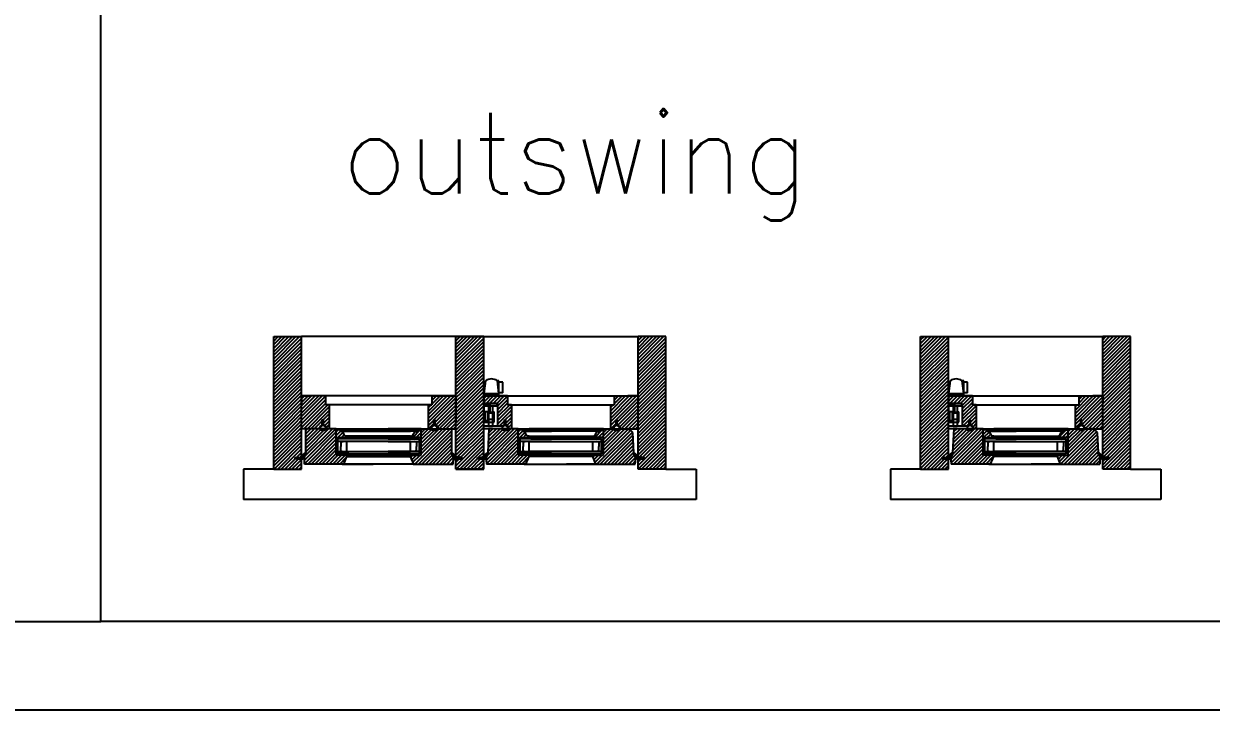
# Model space of a CAD drawing. Header units: inches. Extents: x 1985 to 11287, y 379 to 3234.
# Drawn here: x 8912.5 to 8971.3, y 1682.5 to 1716.5 of the extents above; entities that cross this region are included whole.
import ezdxf

# ---------------------------------------------------------------- set-up
doc = ezdxf.new("R2010")
doc.units = ezdxf.units.IN
doc.header["$MEASUREMENT"] = 0
for name, color, linetype in [('detail 99', 30, 'CONTINUOUS'), ('glass 99', 6, 'CONTINUOUS'), ('glazing tape 99', 7, 'CONTINUOUS'), ('hardware 99', 94, 'CONTINUOUS'), ('hatch 99', 1, 'CONTINUOUS'), ('separation 99', 3, 'CONTINUOUS'), ('weatherstripping 99', 5, 'CONTINUOUS'), ('wood detail 99', 7, 'CONTINUOUS')]:
    doc.layers.add(name, color=color, linetype=linetype)
doc.styles.get("Standard").update_dxf_attribs({"font": 'txt.shx', "width": 0.8})
pattern_1 = [(45, (8567.92054, 1741.58993), (-0.088388348, 0.088388348), [])]

msp = doc.modelspace()

# ---------------------------------------------------------------- hatches: boundary and pattern name
at = {"layer": 'glazing tape 99'}
h = msp.add_hatch(color=256, dxfattribs=at)
h.paths.add_polyline_path([(8928.460059, 1695.161704), (8928.460059, 1695.099204), (8927.924345, 1695.099204), (8927.924345, 1695.161704)])
h.paths.add_polyline_path([(8928.460059, 1695.974204), (8928.460059, 1695.911704), (8927.924345, 1695.911704), (8927.924345, 1695.974204)])
h = msp.add_hatch(color=256, dxfattribs=at)
h.paths.add_polyline_path([(8931.609941, 1695.161704), (8931.609941, 1695.099204), (8932.145655, 1695.099204), (8932.145655, 1695.161704)])
h.paths.add_polyline_path([(8931.609941, 1695.974204), (8931.609941, 1695.911704), (8932.145655, 1695.911704), (8932.145655, 1695.974204)])
h = msp.add_hatch(color=256, dxfattribs=at)
h.paths.add_polyline_path([(8937.484941, 1695.161704), (8937.484941, 1695.099204), (8936.949226, 1695.099204), (8936.949226, 1695.161704)])
h.paths.add_polyline_path([(8937.484941, 1695.974204), (8937.484941, 1695.911704), (8936.949226, 1695.911704), (8936.949226, 1695.974204)])
h = msp.add_hatch(color=256, dxfattribs=at)
h.paths.add_polyline_path([(8940.634823, 1695.161704), (8940.634823, 1695.099204), (8941.170537, 1695.099204), (8941.170537, 1695.161704)])
h.paths.add_polyline_path([(8940.634823, 1695.974204), (8940.634823, 1695.911704), (8941.170537, 1695.911704), (8941.170537, 1695.974204)])
h = msp.add_hatch(color=256, dxfattribs=at)
h.paths.add_polyline_path([(8960.507746, 1695.161704), (8960.507746, 1695.099204), (8959.972031, 1695.099204), (8959.972031, 1695.161704)])
h.paths.add_polyline_path([(8960.507746, 1695.974204), (8960.507746, 1695.911704), (8959.972031, 1695.911704), (8959.972031, 1695.974204)])
h = msp.add_hatch(color=256, dxfattribs=at)
h.paths.add_polyline_path([(8963.657627, 1695.161704), (8963.657627, 1695.099204), (8964.193342, 1695.099204), (8964.193342, 1695.161704)])
h.paths.add_polyline_path([(8963.657627, 1695.974204), (8963.657627, 1695.911704), (8964.193342, 1695.911704), (8964.193342, 1695.974204)])
at = {"layer": 'hatch 99'}
h = msp.add_hatch(dxfattribs=at)
h.set_pattern_fill('ANSI31', color=256, style=0)
h.set_pattern_definition(pattern_1)
h.paths.add_polyline_path([(8926.210059, 1700.974204), (8924.835059, 1700.974204), (8924.835059, 1694.411704), (8926.210059, 1694.411704), (8926.210059, 1694.911753), (8925.897559, 1694.911753), (8925.897559, 1694.981753), (8926.210059, 1694.981753)])
h.paths.add_polyline_path([(8926.210059, 1696.411704), (8926.897559, 1696.411704), (8927.085509, 1696.411704, -0.365977382), (8927.241759, 1696.596582), (8927.241759, 1696.849204), (8927.304259, 1696.849204), (8927.304259, 1696.596582, -0.365977382), (8927.460509, 1696.411704), (8927.585059, 1696.411704), (8927.585059, 1697.599204), (8927.397559, 1697.599204), (8927.397559, 1698.036704), (8926.210059, 1698.036704)])
h.paths.add_polyline_path([(8927.924345, 1696.411704), (8926.710059, 1696.411704), (8926.41875, 1696.411704), (8926.41875, 1695.223851, 0.141972216), (8926.336678, 1694.841508, 0.035496617), (8926.353745, 1694.661704), (8928.299345, 1694.661704), (8928.460059, 1695.036704), (8928.460059, 1695.099204), (8927.924345, 1695.099204)])
h.paths.add_polyline_path([(8927.924345, 1695.974204), (8928.460059, 1695.974204), (8928.460059, 1696.036704, -0.375199902), (8928.303809, 1696.161704, 0.375199902), (8928.147559, 1696.286704), (8928.147559, 1696.349204), (8927.924345, 1696.349204)])
h = msp.add_hatch(dxfattribs=at)
h.set_pattern_fill('ANSI31', color=256, style=0)
h.set_pattern_definition(pattern_1)
h.paths.add_polyline_path([(8932.145655, 1696.349204), (8931.922441, 1696.349204), (8931.922441, 1696.286704), (8931.909319, 1696.286704, 0.350781059), (8931.766191, 1696.161704, -0.375199902), (8931.609941, 1696.036704), (8931.609941, 1695.974204), (8932.145655, 1695.974204)])
h.paths.add_polyline_path([(8933.65125, 1696.411704), (8933.172441, 1696.411704), (8932.145655, 1696.411704), (8932.145655, 1695.099204), (8931.609941, 1695.099204), (8931.609941, 1695.036704), (8931.770655, 1694.661704), (8933.716255, 1694.661704, 0.035496622), (8933.733321, 1694.841508, 0.141972206), (8933.65125, 1695.223851)])
h.paths.add_polyline_path([(8933.859941, 1698.036704), (8932.672441, 1698.036704), (8932.672441, 1697.599204), (8932.484941, 1697.599204), (8932.484941, 1696.411704), (8932.609491, 1696.411704, -0.365977382), (8932.765741, 1696.596582), (8932.765741, 1696.849204), (8932.828241, 1696.849204), (8932.828241, 1696.596582, -0.365977382), (8932.984491, 1696.411704), (8933.359941, 1696.411704), (8933.859941, 1696.411704)])
h.paths.add_polyline_path([(8935.234941, 1700.974204), (8933.859941, 1700.974204), (8933.859941, 1694.981753), (8934.172441, 1694.981753), (8934.172441, 1694.911753), (8933.859941, 1694.911753), (8933.859941, 1694.411704), (8935.234941, 1694.411704), (8935.234941, 1694.911753), (8934.922441, 1694.911753), (8934.922441, 1694.981753), (8935.234941, 1694.981753)])
h.paths.add_polyline_path([(8936.422441, 1698.036704), (8935.234941, 1698.036704), (8935.234941, 1697.661704), (8935.922441, 1697.661704), (8935.922441, 1696.536704), (8936.158137, 1696.536704, -0.170015424), (8936.266641, 1696.596582), (8936.266641, 1696.849204), (8936.329141, 1696.849204), (8936.329141, 1696.596582, -0.365977382), (8936.485391, 1696.411704), (8936.609941, 1696.411704), (8936.609941, 1697.599204), (8936.422441, 1697.599204)])
h.paths.add_polyline_path([(8936.949226, 1696.411704), (8935.734941, 1696.411704), (8935.512435, 1696.411704), (8935.45087, 1695.23697, 0.147416518), (8935.36156, 1694.841508, 0.035496614), (8935.378627, 1694.661704), (8937.324226, 1694.661704), (8937.484941, 1695.036704), (8937.484941, 1695.099204), (8936.949226, 1695.099204)])
h.paths.add_polyline_path([(8937.328691, 1696.161704, 0.350781059), (8937.185563, 1696.286704), (8937.172441, 1696.286704), (8937.172441, 1696.349204), (8936.949226, 1696.349204), (8936.949226, 1695.974204), (8937.484941, 1695.974204), (8937.484941, 1696.036704, -0.375199902)])
h = msp.add_hatch(dxfattribs=at)
h.set_pattern_fill('ANSI31', color=256, style=0)
h.set_pattern_definition(pattern_1)
h.paths.add_polyline_path([(8941.170537, 1695.974204), (8941.170537, 1696.349204), (8940.947323, 1696.349204), (8940.947323, 1696.286704), (8940.9342, 1696.286704, 0.350781056), (8940.791073, 1696.161704, -0.375199902), (8940.634823, 1696.036704), (8940.634823, 1695.974204)])
h.paths.add_polyline_path([(8941.170537, 1696.411704), (8941.170537, 1695.099204), (8940.634823, 1695.099204), (8940.634823, 1695.036704), (8940.795537, 1694.661704), (8942.741137, 1694.661704, 0.035496617), (8942.758203, 1694.841508, 0.147416514), (8942.668893, 1695.23697), (8942.616813, 1696.230727, 0.223314616), (8942.231813, 1696.411704)])
h.paths.add_polyline_path([(8941.853123, 1696.849204), (8941.853123, 1696.596582, -0.365977382), (8942.009373, 1696.411704), (8942.384823, 1696.411704), (8942.884823, 1696.411704), (8942.884823, 1698.036704), (8941.697323, 1698.036704), (8941.697323, 1697.599204), (8941.509823, 1697.599204), (8941.509823, 1696.411704), (8941.634373, 1696.411704, -0.365977382), (8941.790623, 1696.596582), (8941.790623, 1696.849204)])
h.paths.add_polyline_path([(8942.884823, 1694.981753), (8943.197323, 1694.981753), (8943.197323, 1694.911753), (8942.884823, 1694.911753), (8942.884823, 1694.411704), (8944.259823, 1694.411704), (8944.259823, 1700.974204), (8942.884823, 1700.974204)])
h = msp.add_hatch(dxfattribs=at)
h.set_pattern_fill('ANSI31', color=256, style=0)
h.set_pattern_definition(pattern_1)
h.paths.add_polyline_path([(8958.257746, 1700.974204), (8956.882746, 1700.974204), (8956.882746, 1694.411704), (8958.257746, 1694.411704), (8958.257746, 1694.911753), (8957.945246, 1694.911753), (8957.945246, 1694.981753), (8958.257746, 1694.981753)])
h.paths.add_polyline_path([(8959.632746, 1697.599204), (8959.445246, 1697.599204), (8959.445246, 1698.036704), (8958.257746, 1698.036704), (8958.257746, 1697.661704), (8958.945246, 1697.661704), (8958.945246, 1696.536704), (8959.180941, 1696.536704, -0.170015424), (8959.289446, 1696.596582), (8959.289446, 1696.849204), (8959.351946, 1696.849204), (8959.351946, 1696.596582, -0.365977382), (8959.508196, 1696.411704), (8959.632746, 1696.411704)])
h.paths.add_polyline_path([(8959.972031, 1696.411704), (8958.757746, 1696.411704), (8958.53524, 1696.411704), (8958.473675, 1695.23697, 0.147416518), (8958.384365, 1694.841508, 0.035496614), (8958.401431, 1694.661704), (8960.347031, 1694.661704), (8960.507746, 1695.036704), (8960.507746, 1695.099204), (8959.972031, 1695.099204)])
h.paths.add_polyline_path([(8960.208368, 1696.286704), (8960.195246, 1696.286704), (8960.195246, 1696.349204), (8959.972031, 1696.349204), (8959.972031, 1695.974204), (8960.507746, 1695.974204), (8960.507746, 1696.036704, -0.375199902), (8960.351496, 1696.161704, 0.350781059)])
h = msp.add_hatch(dxfattribs=at)
h.set_pattern_fill('ANSI31', color=256, style=0)
h.set_pattern_definition(pattern_1)
h.paths.add_polyline_path([(8964.193342, 1695.974204), (8964.193342, 1696.349204), (8963.970127, 1696.349204), (8963.970127, 1696.286704), (8963.957005, 1696.286704, 0.350781056), (8963.813877, 1696.161704, -0.375199902), (8963.657627, 1696.036704), (8963.657627, 1695.974204)])
h.paths.add_polyline_path([(8964.193342, 1696.411704), (8964.193342, 1695.099204), (8963.657627, 1695.099204), (8963.657627, 1695.036704), (8963.818342, 1694.661704), (8965.763942, 1694.661704, 0.035496615), (8965.781008, 1694.841508, 0.147416518), (8965.691698, 1695.23697), (8965.639617, 1696.230727, 0.223314616), (8965.254618, 1696.411704)])
h.paths.add_polyline_path([(8965.907627, 1698.036704), (8964.720127, 1698.036704), (8964.720127, 1697.599204), (8964.532627, 1697.599204), (8964.532627, 1696.411704), (8964.657177, 1696.411704, -0.365977382), (8964.813427, 1696.596582), (8964.813427, 1696.849204), (8964.875927, 1696.849204), (8964.875927, 1696.596582, -0.365977382), (8965.032177, 1696.411704), (8965.407627, 1696.411704), (8965.907627, 1696.411704)])
h.paths.add_polyline_path([(8965.907627, 1694.981753), (8966.220127, 1694.981753), (8966.220127, 1694.911753), (8965.907627, 1694.911753), (8965.907627, 1694.411704), (8967.282627, 1694.411704), (8967.282627, 1700.974204), (8965.907627, 1700.974204)])
at = {"layer": 'weatherstripping 99'}
h = msp.add_hatch(dxfattribs=at)
h.set_pattern_fill('HONEY', color=256, scale=0.25, style=0)
h.set_pattern_definition([(180, (9346.98701, 1435.43041), (-0.046875, 0.0270632938), [0.03125, -0.0625]), (60, (9346.98701, 1435.43041), (0.0468749999, 0.027063294), [0.03125, -0.0625]), (120, (9346.98701, 1435.43041), (-1e-10, 0.0541265877), [-0.0625, 0.03125])])
h.paths.add_polyline_path([(8926.216284, 1695.072557, 0.232445164), (8926.210059, 1695.05989), (8926.210059, 1694.990253, -0.414213562), (8926.194059, 1694.974253), (8926.077059, 1694.974253), (8926.004016, 1695.005753), (8925.962937, 1694.946879, 0.153488459), (8925.960059, 1694.937723), (8925.960059, 1694.927753, 0.414213562), (8925.976059, 1694.911753), (8926.263786, 1694.911753, 0.256161577), (8926.277276, 1694.91915), (8926.453151, 1695.194921, 0.35180203), (8926.450974, 1695.214838), (8926.439008, 1695.226804, 0.377155593), (8926.41792, 1695.228157)])
h = msp.add_hatch(dxfattribs=at)
h.set_pattern_fill('HONEY', color=256, scale=0.25, style=0)
h.set_pattern_definition([(7e-15, (8513.08299, 1435.43041), (0.046875, 0.0270632938), [0.03125, -0.0625]), (120, (8513.08299, 1435.43041), (-0.0468749999, 0.027063294), [0.03125, -0.0625]), (60, (8513.08299, 1435.43041), (1e-10, 0.0541265877), [-0.0625, 0.03125])])
h.paths.add_polyline_path([(8933.853716, 1695.072557, -0.232445164), (8933.859941, 1695.05989), (8933.859941, 1694.990253, 0.414213562), (8933.875941, 1694.974253), (8933.992941, 1694.974253), (8934.065984, 1695.005753), (8934.107062, 1694.946879, -0.153488459), (8934.109941, 1694.937723), (8934.109941, 1694.927753, -0.414213562), (8934.093941, 1694.911753), (8933.806214, 1694.911753, -0.256161577), (8933.792724, 1694.91915), (8933.616849, 1695.194921, -0.35180203), (8933.619026, 1695.214838), (8933.630991, 1695.226804, -0.377155593), (8933.65208, 1695.228157)])
h = msp.add_hatch(dxfattribs=at)
h.set_pattern_fill('HONEY', color=256, scale=0.25, style=0)
h.set_pattern_definition([(180, (9356.01189, 1435.43041), (-0.046875, 0.0270632938), [0.03125, -0.0625]), (60, (9356.01189, 1435.43041), (0.0468749999, 0.027063294), [0.03125, -0.0625]), (120, (9356.01189, 1435.43041), (-1e-10, 0.0541265877), [-0.0625, 0.03125])])
h.paths.add_polyline_path([(8935.241166, 1695.072557, 0.232445164), (8935.234941, 1695.05989), (8935.234941, 1694.990253, -0.414213562), (8935.218941, 1694.974253), (8935.101941, 1694.974253), (8935.028898, 1695.005753), (8934.987819, 1694.946879, 0.153488459), (8934.984941, 1694.937723), (8934.984941, 1694.927753, 0.414213562), (8935.000941, 1694.911753), (8935.288668, 1694.911753, 0.256161577), (8935.302158, 1694.91915), (8935.478032, 1695.194921, 0.35180203), (8935.475856, 1695.214838), (8935.46389, 1695.226804, 0.377155593), (8935.442801, 1695.228157)])
h = msp.add_hatch(dxfattribs=at)
h.set_pattern_fill('HONEY', color=256, scale=0.25, style=0)
h.set_pattern_definition([(7e-15, (8522.107873, 1435.43041), (0.046875, 0.0270632938), [0.03125, -0.0625]), (120, (8522.107873, 1435.43041), (-0.0468749999, 0.027063294), [0.03125, -0.0625]), (60, (8522.107873, 1435.43041), (1e-10, 0.0541265877), [-0.0625, 0.03125])])
h.paths.add_polyline_path([(8942.878597, 1695.072557, -0.232445164), (8942.884823, 1695.05989), (8942.884823, 1694.990253, 0.414213562), (8942.900823, 1694.974253), (8943.017823, 1694.974253), (8943.090866, 1695.005753), (8943.131944, 1694.946879, -0.153488459), (8943.134823, 1694.937723), (8943.134823, 1694.927753, -0.414213562), (8943.118823, 1694.911753), (8942.831095, 1694.911753, -0.256161577), (8942.817605, 1694.91915), (8942.641731, 1695.194921, -0.35180203), (8942.643907, 1695.214838), (8942.655873, 1695.226804, -0.377155593), (8942.676962, 1695.228157)])
h = msp.add_hatch(dxfattribs=at)
h.set_pattern_fill('HONEY', color=256, scale=0.25, style=0)
h.set_pattern_definition([(180, (9379.034695, 1435.43041), (-0.046875, 0.0270632938), [0.03125, -0.0625]), (60, (9379.034695, 1435.43041), (0.0468749999, 0.027063294), [0.03125, -0.0625]), (120, (9379.034695, 1435.43041), (-1e-10, 0.0541265877), [-0.0625, 0.03125])])
h.paths.add_polyline_path([(8958.263971, 1695.072557, 0.232445164), (8958.257746, 1695.05989), (8958.257746, 1694.990253, -0.414213562), (8958.241746, 1694.974253), (8958.124746, 1694.974253), (8958.051703, 1695.005753), (8958.010624, 1694.946879, 0.153488459), (8958.007746, 1694.937723), (8958.007746, 1694.927753, 0.414213562), (8958.023746, 1694.911753), (8958.311473, 1694.911753, 0.256161577), (8958.324963, 1694.91915), (8958.500837, 1695.194921, 0.35180203), (8958.498661, 1695.214838), (8958.486695, 1695.226804, 0.377155593), (8958.465606, 1695.228157)])
h = msp.add_hatch(dxfattribs=at)
h.set_pattern_fill('HONEY', color=256, scale=0.25, style=0)
h.set_pattern_definition([(7e-15, (8545.130678, 1435.43041), (0.046875, 0.0270632938), [0.03125, -0.0625]), (120, (8545.130678, 1435.43041), (-0.0468749999, 0.027063294), [0.03125, -0.0625]), (60, (8545.130678, 1435.43041), (1e-10, 0.0541265877), [-0.0625, 0.03125])])
h.paths.add_polyline_path([(8965.901402, 1695.072557, -0.232445164), (8965.907627, 1695.05989), (8965.907627, 1694.990253, 0.414213562), (8965.923627, 1694.974253), (8966.040627, 1694.974253), (8966.113671, 1695.005753), (8966.154749, 1694.946879, -0.153488459), (8966.157627, 1694.937723), (8966.157627, 1694.927753, -0.414213562), (8966.141627, 1694.911753), (8965.8539, 1694.911753, -0.256161577), (8965.84041, 1694.91915), (8965.664536, 1695.194921, -0.35180203), (8965.666712, 1695.214838), (8965.678678, 1695.226804, -0.377155593), (8965.699767, 1695.228157)])

# ---------------------------------------------------------------- linework, layer by layer
at = {"layer": 'glass 99'}
for p, q in [((8931.516191, 1695.911704), (8928.018095, 1695.911704)), ((8928.018095, 1695.161704), (8928.018095, 1695.911704)), ((8931.609941, 1695.786704), (8928.018095, 1695.786704)), ((8928.159964, 1695.756713), (8928.267747, 1695.786704)), ((8928.159964, 1695.756713), (8928.159964, 1695.536704)), ((8928.159964, 1695.316696), (8928.159964, 1695.536704)), ((8928.460059, 1695.286704), (8928.460059, 1695.786704)), ((8930.502823, 1695.911704), (8932.051905, 1695.911704)), ((8930.502823, 1695.786704), (8932.051905, 1695.786704)), ((8931.609941, 1695.286704), (8931.609941, 1695.786704)), ((8931.910035, 1695.756713), (8931.802253, 1695.786704)), ((8931.910035, 1695.756713), (8931.910035, 1695.536704)), ((8931.910035, 1695.316696), (8931.910035, 1695.536704)), ((8932.051905, 1695.161704), (8932.051905, 1695.911704)), ((8938.592059, 1695.911704), (8937.042976, 1695.911704)), ((8937.042976, 1695.161704), (8937.042976, 1695.911704)), ((8938.592059, 1695.786704), (8937.042976, 1695.786704)), ((8937.184846, 1695.756713), (8937.292629, 1695.786704)), ((8937.184846, 1695.756713), (8937.184846, 1695.536704)), ((8937.184846, 1695.316696), (8937.184846, 1695.536704)), ((8937.484941, 1695.786704), (8941.076787, 1695.786704)), ((8937.484941, 1695.286704), (8937.484941, 1695.786704)), ((8937.578691, 1695.911704), (8941.076787, 1695.911704)), ((8940.634823, 1695.286704), (8940.634823, 1695.786704)), ((8940.934917, 1695.756713), (8940.827134, 1695.786704)), ((8940.934917, 1695.756713), (8940.934917, 1695.536704)), ((8940.934917, 1695.316696), (8940.934917, 1695.536704)), ((8941.076787, 1695.161704), (8941.076787, 1695.911704)), ((8961.614864, 1695.911704), (8960.065781, 1695.911704)), ((8960.065781, 1695.161704), (8960.065781, 1695.911704)), ((8961.614864, 1695.786704), (8960.065781, 1695.786704)), ((8960.207651, 1695.756713), (8960.315434, 1695.786704)), ((8960.207651, 1695.756713), (8960.207651, 1695.536704)), ((8960.207651, 1695.316696), (8960.207651, 1695.536704)), ((8960.507746, 1695.786704), (8964.099592, 1695.786704)), ((8960.507746, 1695.286704), (8960.507746, 1695.786704)), ((8960.601496, 1695.911704), (8964.099592, 1695.911704)), ((8963.657627, 1695.286704), (8963.657627, 1695.786704)), ((8963.957722, 1695.756713), (8963.849939, 1695.786704)), ((8963.957722, 1695.756713), (8963.957722, 1695.536704)), ((8963.957722, 1695.316696), (8963.957722, 1695.536704)), ((8964.099592, 1695.161704), (8964.099592, 1695.911704)), ((8928.018095, 1695.286704), (8931.609941, 1695.286704)), ((8928.018095, 1695.161704), (8931.516191, 1695.161704)), ((8928.553809, 1695.161704), (8928.018095, 1695.161704)), ((8928.159964, 1695.316696), (8928.267747, 1695.286704)), ((8932.051905, 1695.286704), (8930.502823, 1695.286704)), ((8932.051905, 1695.161704), (8930.502823, 1695.161704)), ((8931.516191, 1695.161704), (8932.051905, 1695.161704)), ((8931.910035, 1695.316696), (8931.802253, 1695.286704)), ((8937.042976, 1695.286704), (8938.592059, 1695.286704)), ((8937.042976, 1695.161704), (8938.592059, 1695.161704)), ((8937.578691, 1695.161704), (8937.042976, 1695.161704)), ((8937.184846, 1695.316696), (8937.292629, 1695.286704)), ((8941.076787, 1695.286704), (8937.484941, 1695.286704)), ((8941.076787, 1695.161704), (8937.578691, 1695.161704)), ((8940.541073, 1695.161704), (8941.076787, 1695.161704)), ((8940.934917, 1695.316696), (8940.827134, 1695.286704)), ((8960.065781, 1695.286704), (8961.614864, 1695.286704)), ((8960.065781, 1695.161704), (8961.614864, 1695.161704)), ((8960.601496, 1695.161704), (8960.065781, 1695.161704)), ((8960.207651, 1695.316696), (8960.315434, 1695.286704)), ((8964.099592, 1695.286704), (8960.507746, 1695.286704)), ((8964.099592, 1695.161704), (8960.601496, 1695.161704)), ((8963.563877, 1695.161704), (8964.099592, 1695.161704)), ((8963.957722, 1695.316696), (8963.849939, 1695.286704))]:
    msp.add_line(p, q, dxfattribs=at)
at = {"layer": 'hardware 99'}
for p, q in [((8935.317441, 1698.786704), (8935.242441, 1698.161704)), ((8935.992441, 1698.161704), (8935.917441, 1698.786704)), ((8935.992441, 1698.786704), (8935.917441, 1698.786704)), ((8935.992441, 1698.036704), (8935.992441, 1698.786704)), ((8936.179441, 1698.722704), (8935.992441, 1698.722704)), ((8936.179441, 1698.190704), (8936.179441, 1698.722704)), ((8958.340246, 1698.786704), (8958.265246, 1698.161704)), ((8959.015246, 1698.161704), (8958.940246, 1698.786704)), ((8959.015246, 1698.786704), (8958.940246, 1698.786704)), ((8959.015246, 1698.036704), (8959.015246, 1698.786704)), ((8959.202246, 1698.722704), (8959.015246, 1698.722704)), ((8959.202246, 1698.190704), (8959.202246, 1698.722704)), ((8935.242441, 1698.036704), (8935.242441, 1698.161704)), ((8935.242441, 1698.161704), (8935.992441, 1698.161704)), ((8935.242441, 1698.036704), (8935.992441, 1698.036704)), ((8936.179441, 1698.190704), (8935.992441, 1698.190704)), ((8958.265246, 1698.036704), (8958.265246, 1698.161704)), ((8958.265246, 1698.161704), (8959.015246, 1698.161704)), ((8958.265246, 1698.036704), (8959.015246, 1698.036704)), ((8959.202246, 1698.190704), (8959.015246, 1698.190704)), ((8933.859941, 1697.586704), (8933.859941, 1696.731704)), ((8935.234941, 1697.586704), (8935.560941, 1697.586704)), ((8935.234941, 1697.586704), (8935.234941, 1696.731704)), ((8935.278187, 1697.536704), (8935.278187, 1697.661704)), ((8935.278187, 1697.661704), (8935.888187, 1697.661704)), ((8935.888187, 1697.536704), (8935.278187, 1697.536704)), ((8935.310941, 1696.816704), (8935.310941, 1697.256704)), ((8935.310941, 1697.256704), (8935.440941, 1697.256704)), ((8935.440941, 1696.816704), (8935.440941, 1697.256704)), ((8935.469187, 1697.536704), (8935.469187, 1696.536704)), ((8935.560941, 1697.226704), (8935.560941, 1697.586704)), ((8935.560941, 1697.226704), (8935.757941, 1697.226704)), ((8935.669187, 1697.536704), (8935.669187, 1696.536704)), ((8935.698941, 1696.817954), (8935.698941, 1697.255454)), ((8935.698941, 1697.255454), (8935.753941, 1697.255454)), ((8935.753941, 1696.817954), (8935.753941, 1697.255454)), ((8935.757941, 1696.731704), (8935.757941, 1697.226704)), ((8935.888187, 1697.661704), (8935.888187, 1697.536704)), ((8958.257746, 1697.586704), (8958.583746, 1697.586704)), ((8958.257746, 1697.586704), (8958.257746, 1696.731704)), ((8958.300992, 1697.536704), (8958.300992, 1697.661704)), ((8958.300992, 1697.661704), (8958.910992, 1697.661704)), ((8958.910992, 1697.536704), (8958.300992, 1697.536704)), ((8958.333746, 1696.816704), (8958.333746, 1697.256704)), ((8958.333746, 1697.256704), (8958.463746, 1697.256704)), ((8958.463746, 1696.816704), (8958.463746, 1697.256704)), ((8958.491992, 1697.536704), (8958.491992, 1696.536704)), ((8958.583746, 1697.226704), (8958.583746, 1697.586704)), ((8958.583746, 1697.226704), (8958.780746, 1697.226704)), ((8958.691992, 1697.536704), (8958.691992, 1696.536704)), ((8958.721746, 1696.817954), (8958.721746, 1697.255454)), ((8958.721746, 1697.255454), (8958.776746, 1697.255454)), ((8958.776746, 1696.817954), (8958.776746, 1697.255454)), ((8958.780746, 1696.731704), (8958.780746, 1697.226704)), ((8958.910992, 1697.661704), (8958.910992, 1697.536704)), ((8935.234941, 1696.731704), (8935.757941, 1696.731704)), ((8935.310941, 1696.816704), (8935.440941, 1696.816704)), ((8935.440941, 1697.190704), (8935.698941, 1697.190704)), ((8935.440941, 1696.882704), (8935.698941, 1696.882704)), ((8935.698941, 1696.817954), (8935.753941, 1696.817954)), ((8958.257746, 1696.731704), (8958.780746, 1696.731704)), ((8958.333746, 1696.816704), (8958.463746, 1696.816704)), ((8958.463746, 1697.190704), (8958.721746, 1697.190704)), ((8958.463746, 1696.882704), (8958.721746, 1696.882704)), ((8958.721746, 1696.817954), (8958.776746, 1696.817954)), ((8935.469187, 1696.536704), (8935.669187, 1696.536704)), ((8958.491992, 1696.536704), (8958.691992, 1696.536704))]:
    msp.add_line(p, q, dxfattribs=at)
for centre in [(8935.617441, 1698.331704), (8958.640246, 1698.331704)]:
    msp.add_arc(centre, 0.545, 56.60151153, 123.39848847, dxfattribs=at)
at = {"layer": 'separation 99'}
for points in [[(9051.893514, 1682.465666), (8864.807389, 1682.465666), (8864.807389, 1896.283822), (9051.893514, 1896.283822)], [(8916.275899, 1819.09945), (8869.264842, 1819.09945), (8869.264842, 1686.862257), (8916.275899, 1686.862257)], [(8916.275899, 1819.09945), (9047.87246, 1819.09945), (9047.87246, 1686.862257), (8916.275899, 1686.862257)]]:
    msp.add_lwpolyline(points, close=True, dxfattribs=at)
at = {"layer": 'weatherstripping 99'}
for p, q in [((8927.273009, 1696.849204), (8927.273009, 1696.567954)), ((8932.796991, 1696.849204), (8932.796991, 1696.567954)), ((8936.297891, 1696.849204), (8936.297891, 1696.567954)), ((8941.821873, 1696.849204), (8941.821873, 1696.567954)), ((8959.320696, 1696.849204), (8959.320696, 1696.567954)), ((8964.844677, 1696.849204), (8964.844677, 1696.567954)), ((8925.960059, 1694.927753), (8925.960059, 1694.937723)), ((8925.962937, 1694.946879), (8926.004016, 1695.005753)), ((8925.976059, 1694.911753), (8926.263786, 1694.911753)), ((8926.004016, 1695.005753), (8926.077059, 1694.974253)), ((8926.077059, 1694.974253), (8926.194059, 1694.974253)), ((8926.210059, 1695.05989), (8926.210059, 1694.990253)), ((8926.216284, 1695.072557), (8926.41792, 1695.228157)), ((8926.453151, 1695.194921), (8926.277276, 1694.91915)), ((8926.450974, 1695.214838), (8926.439008, 1695.226804)), ((8933.616849, 1695.194921), (8933.792724, 1694.91915)), ((8933.619026, 1695.214838), (8933.630991, 1695.226804)), ((8933.853716, 1695.072557), (8933.65208, 1695.228157)), ((8934.093941, 1694.911753), (8933.806214, 1694.911753)), ((8933.859941, 1695.05989), (8933.859941, 1694.990253)), ((8933.992941, 1694.974253), (8933.875941, 1694.974253)), ((8934.065984, 1695.005753), (8933.992941, 1694.974253)), ((8934.107062, 1694.946879), (8934.065984, 1695.005753)), ((8934.109941, 1694.927753), (8934.109941, 1694.937723)), ((8934.984941, 1694.927753), (8934.984941, 1694.937723)), ((8934.987819, 1694.946879), (8935.028898, 1695.005753)), ((8935.000941, 1694.911753), (8935.288668, 1694.911753)), ((8935.028898, 1695.005753), (8935.101941, 1694.974253)), ((8935.101941, 1694.974253), (8935.218941, 1694.974253)), ((8935.234941, 1695.05989), (8935.234941, 1694.990253)), ((8935.241166, 1695.072557), (8935.442801, 1695.228157)), ((8935.478032, 1695.194921), (8935.302158, 1694.91915)), ((8935.475856, 1695.214838), (8935.46389, 1695.226804)), ((8942.641731, 1695.194921), (8942.817605, 1694.91915)), ((8942.643907, 1695.214838), (8942.655873, 1695.226804)), ((8942.878597, 1695.072557), (8942.676962, 1695.228157)), ((8943.118823, 1694.911753), (8942.831095, 1694.911753)), ((8942.884823, 1695.05989), (8942.884823, 1694.990253)), ((8943.017823, 1694.974253), (8942.900823, 1694.974253)), ((8943.090866, 1695.005753), (8943.017823, 1694.974253)), ((8943.131944, 1694.946879), (8943.090866, 1695.005753)), ((8943.134823, 1694.927753), (8943.134823, 1694.937723)), ((8958.007746, 1694.927753), (8958.007746, 1694.937723)), ((8958.010624, 1694.946879), (8958.051703, 1695.005753)), ((8958.023746, 1694.911753), (8958.311473, 1694.911753)), ((8958.051703, 1695.005753), (8958.124746, 1694.974253)), ((8958.124746, 1694.974253), (8958.241746, 1694.974253)), ((8958.257746, 1695.05989), (8958.257746, 1694.990253)), ((8958.263971, 1695.072557), (8958.465606, 1695.228157)), ((8958.500837, 1695.194921), (8958.324963, 1694.91915)), ((8958.498661, 1695.214838), (8958.486695, 1695.226804)), ((8965.664536, 1695.194921), (8965.84041, 1694.91915)), ((8965.666712, 1695.214838), (8965.678678, 1695.226804)), ((8965.901402, 1695.072557), (8965.699767, 1695.228157)), ((8966.141627, 1694.911753), (8965.8539, 1694.911753)), ((8965.907627, 1695.05989), (8965.907627, 1694.990253)), ((8966.040627, 1694.974253), (8965.923627, 1694.974253)), ((8966.113671, 1695.005753), (8966.040627, 1694.974253)), ((8966.154749, 1694.946879), (8966.113671, 1695.005753)), ((8966.157627, 1694.927753), (8966.157627, 1694.937723))]:
    msp.add_line(p, q, dxfattribs=at)
for centre, radius, start, end in [((8927.179511, 1696.418567), 0.0625, 175.80195244, 240.08871422), ((8927.273009, 1696.411704), 0.15625, 4.19804756, 175.80195244), ((8927.273009, 1696.581092), 0.25, 240.08871422, 299.91128578), ((8927.366507, 1696.418567), 0.0625, 299.91128578, 4.19804756), ((8932.703492, 1696.418567), 0.0625, 175.80195244, 240.08871422), ((8932.796991, 1696.411704), 0.15625, 4.19804756, 175.80195244), ((8932.796991, 1696.581092), 0.25, 240.08871422, 299.91128578), ((8932.890489, 1696.418567), 0.0625, 299.91128578, 4.19804756), ((8936.204392, 1696.418567), 0.0625, 175.80195244, 240.08871422), ((8936.297891, 1696.411704), 0.15625, 4.19804756, 175.80195244), ((8936.297891, 1696.581092), 0.25, 240.08871422, 299.91128578), ((8936.391389, 1696.418567), 0.0625, 299.91128578, 4.19804756), ((8941.728374, 1696.418567), 0.0625, 175.80195244, 240.08871422), ((8941.821873, 1696.411704), 0.15625, 4.19804756, 175.80195244), ((8941.821873, 1696.581092), 0.25, 240.08871422, 299.91128578), ((8941.915371, 1696.418567), 0.0625, 299.91128578, 4.19804756), ((8959.227197, 1696.418567), 0.0625, 175.80195244, 240.08871422), ((8959.320696, 1696.411704), 0.15625, 4.19804756, 175.80195244), ((8959.320696, 1696.581092), 0.25, 240.08871422, 299.91128578), ((8959.414194, 1696.418567), 0.0625, 299.91128578, 4.19804756), ((8964.751179, 1696.418567), 0.0625, 175.80195244, 240.08871422), ((8964.844677, 1696.411704), 0.15625, 4.19804756, 175.80195244), ((8964.844677, 1696.581092), 0.25, 240.08871422, 299.91128578), ((8964.938176, 1696.418567), 0.0625, 299.91128578, 4.19804756), ((8925.976059, 1694.937723), 0.016, 145.09543751, 180), ((8925.976059, 1694.927753), 0.016, 180, 270), ((8926.194059, 1694.990253), 0.016, 270, 0), ((8926.226059, 1695.05989), 0.016, 127.65699188, 180), ((8926.263786, 1694.927753), 0.016, 270, 327.47209795), ((8926.427695, 1695.21549), 0.016, 45, 127.65699188), ((8926.439661, 1695.203524), 0.016, 327.47209795, 45), ((8933.630339, 1695.203524), 0.016, 135, 212.52790205), ((8933.642305, 1695.21549), 0.016, 52.34300812, 135), ((8933.806214, 1694.927753), 0.016, 212.52790205, 270), ((8933.843941, 1695.05989), 0.016, 0, 52.34300812), ((8933.875941, 1694.990253), 0.016, 180, 270), ((8934.093941, 1694.927753), 0.016, 270, 0), ((8934.093941, 1694.937723), 0.016, 0, 34.90456249), ((8935.000941, 1694.937723), 0.016, 145.09543751, 180), ((8935.000941, 1694.927753), 0.016, 180, 270), ((8935.218941, 1694.990253), 0.016, 270, 0), ((8935.250941, 1695.05989), 0.016, 127.65699188, 180), ((8935.288668, 1694.927753), 0.016, 270, 327.47209795), ((8935.452576, 1695.21549), 0.016, 45, 127.65699188), ((8935.464542, 1695.203524), 0.016, 327.47209795, 45), ((8942.655221, 1695.203524), 0.016, 135, 212.52790205), ((8942.667187, 1695.21549), 0.016, 52.34300812, 135), ((8942.831095, 1694.927753), 0.016, 212.52790205, 270), ((8942.868823, 1695.05989), 0.016, 0, 52.34300812), ((8942.900823, 1694.990253), 0.016, 180, 270), ((8943.118823, 1694.927753), 0.016, 270, 0), ((8943.118823, 1694.937723), 0.016, 0, 34.90456249), ((8958.023746, 1694.937723), 0.016, 145.09543751, 180), ((8958.023746, 1694.927753), 0.016, 180, 270), ((8958.241746, 1694.990253), 0.016, 270, 0), ((8958.273746, 1695.05989), 0.016, 127.65699188, 180), ((8958.311473, 1694.927753), 0.016, 270, 327.47209795), ((8958.475381, 1695.21549), 0.016, 45, 127.65699188), ((8958.487347, 1695.203524), 0.016, 327.47209795, 45), ((8965.678026, 1695.203524), 0.016, 135, 212.52790205), ((8965.689992, 1695.21549), 0.016, 52.34300812, 135), ((8965.8539, 1694.927753), 0.016, 212.52790205, 270), ((8965.891627, 1695.05989), 0.016, 0, 52.34300812), ((8965.923627, 1694.990253), 0.016, 180, 270), ((8966.141627, 1694.927753), 0.016, 270, 0), ((8966.141627, 1694.937723), 0.016, 0, 34.90456249)]:
    msp.add_arc(centre, radius, start, end, dxfattribs=at)
at = {"layer": 'wood detail 99'}
for p, q in [((8924.835059, 1700.974204), (8926.210059, 1700.974204)), ((8924.835059, 1694.411704), (8924.835059, 1700.974204)), ((8933.859941, 1700.974204), (8926.210059, 1700.974204)), ((8926.210059, 1694.981753), (8926.210059, 1700.974204)), ((8933.859941, 1700.974204), (8935.234941, 1700.974204)), ((8935.234941, 1700.974204), (8933.859941, 1700.974204)), ((8933.859941, 1694.981753), (8933.859941, 1700.974204)), ((8935.234941, 1700.974204), (8942.884823, 1700.974204)), ((8935.234941, 1694.981753), (8935.234941, 1700.974204)), ((8944.259823, 1700.974204), (8942.884823, 1700.974204)), ((8942.884823, 1694.981753), (8942.884823, 1700.974204)), ((8944.259823, 1694.411704), (8944.259823, 1700.974204)), ((8956.882746, 1700.974204), (8958.257746, 1700.974204)), ((8956.882746, 1694.411704), (8956.882746, 1700.974204)), ((8958.257746, 1700.974204), (8965.907627, 1700.974204)), ((8958.257746, 1694.981753), (8958.257746, 1700.974204)), ((8967.282627, 1700.974204), (8965.907627, 1700.974204)), ((8965.907627, 1694.981753), (8965.907627, 1700.974204)), ((8967.282627, 1694.411704), (8967.282627, 1700.974204)), ((8926.210059, 1698.036704), (8926.710059, 1698.036704)), ((8926.210059, 1696.411704), (8926.210059, 1698.036704)), ((8927.397559, 1698.036704), (8926.210059, 1698.036704)), ((8926.210059, 1698.036704), (8926.210059, 1697.661704)), ((8933.359941, 1698.036704), (8927.397559, 1698.036704)), ((8927.397559, 1698.036704), (8927.397559, 1697.599204)), ((8932.672441, 1698.036704), (8932.672441, 1697.599204)), ((8932.672441, 1698.036704), (8933.859941, 1698.036704)), ((8933.859941, 1698.036704), (8933.359941, 1698.036704)), ((8933.859941, 1696.411704), (8933.859941, 1698.036704)), ((8933.859941, 1698.036704), (8933.859941, 1697.661704)), ((8935.234941, 1698.036704), (8935.734941, 1698.036704)), ((8935.234941, 1696.411704), (8935.234941, 1698.036704)), ((8936.422441, 1698.036704), (8935.234941, 1698.036704)), ((8935.234941, 1698.036704), (8935.234941, 1697.661704)), ((8935.734941, 1698.036704), (8941.697323, 1698.036704)), ((8936.422441, 1698.036704), (8936.422441, 1697.599204)), ((8941.697323, 1698.036704), (8941.697323, 1697.599204)), ((8941.697323, 1698.036704), (8942.884823, 1698.036704)), ((8942.884823, 1698.036704), (8942.384823, 1698.036704)), ((8942.884823, 1696.411704), (8942.884823, 1698.036704)), ((8942.884823, 1698.036704), (8942.884823, 1697.661704)), ((8958.257746, 1698.036704), (8958.757746, 1698.036704)), ((8958.257746, 1696.411704), (8958.257746, 1698.036704)), ((8959.445246, 1698.036704), (8958.257746, 1698.036704)), ((8958.257746, 1698.036704), (8958.257746, 1697.661704)), ((8958.757746, 1698.036704), (8964.720127, 1698.036704)), ((8959.445246, 1698.036704), (8959.445246, 1697.599204)), ((8964.720127, 1698.036704), (8964.720127, 1697.599204)), ((8964.720127, 1698.036704), (8965.907627, 1698.036704)), ((8965.907627, 1698.036704), (8965.407627, 1698.036704)), ((8965.907627, 1696.411704), (8965.907627, 1698.036704)), ((8965.907627, 1698.036704), (8965.907627, 1697.661704)), ((8927.585059, 1697.599204), (8927.397559, 1697.599204)), ((8932.672441, 1697.599204), (8927.585059, 1697.599204)), ((8927.585059, 1697.599204), (8927.585059, 1696.411704)), ((8932.484941, 1697.599204), (8932.672441, 1697.599204)), ((8932.484941, 1697.599204), (8932.484941, 1696.411704)), ((8935.922441, 1697.661704), (8935.234941, 1697.661704)), ((8935.922441, 1697.661704), (8935.922441, 1696.536704)), ((8936.422441, 1697.599204), (8941.509823, 1697.599204)), ((8936.609941, 1697.599204), (8936.422441, 1697.599204)), ((8936.609941, 1697.599204), (8936.609941, 1696.411704)), ((8941.509823, 1697.599204), (8941.697323, 1697.599204)), ((8941.509823, 1697.599204), (8941.509823, 1696.411704)), ((8958.945246, 1697.661704), (8958.257746, 1697.661704)), ((8958.945246, 1697.661704), (8958.945246, 1696.536704)), ((8959.445246, 1697.599204), (8964.532627, 1697.599204)), ((8959.632746, 1697.599204), (8959.445246, 1697.599204)), ((8959.632746, 1697.599204), (8959.632746, 1696.411704)), ((8964.532627, 1697.599204), (8964.720127, 1697.599204)), ((8964.532627, 1697.599204), (8964.532627, 1696.411704)), ((8926.897559, 1696.411704), (8926.210059, 1696.411704)), ((8926.41875, 1695.223851), (8926.41875, 1696.411704)), ((8927.924345, 1696.411704), (8926.710059, 1696.411704)), ((8927.924345, 1696.411704), (8931.609941, 1696.411704)), ((8928.147559, 1696.349204), (8931.609941, 1696.349204)), ((8928.147559, 1696.286704), (8931.609941, 1696.286704)), ((8932.145655, 1696.411704), (8930.502823, 1696.411704)), ((8931.922441, 1696.349204), (8930.502823, 1696.349204)), ((8931.922441, 1696.286704), (8930.502823, 1696.286704)), ((8932.145655, 1696.411704), (8933.359941, 1696.411704)), ((8933.172441, 1696.411704), (8933.859941, 1696.411704)), ((8933.65125, 1695.223851), (8933.65125, 1696.411704)), ((8935.922441, 1696.536704), (8935.234941, 1696.536704)), ((8935.922441, 1696.411704), (8935.234941, 1696.411704)), ((8935.45087, 1695.23697), (8935.512435, 1696.411704)), ((8936.949226, 1696.411704), (8935.734941, 1696.411704)), ((8936.158137, 1696.536704), (8935.922441, 1696.536704)), ((8936.949226, 1696.411704), (8938.592059, 1696.411704)), ((8937.172441, 1696.349204), (8938.592059, 1696.349204)), ((8937.172441, 1696.286704), (8938.592059, 1696.286704)), ((8941.170537, 1696.411704), (8937.484941, 1696.411704)), ((8940.947323, 1696.349204), (8937.484941, 1696.349204)), ((8940.947323, 1696.286704), (8937.484941, 1696.286704)), ((8941.170537, 1696.411704), (8942.384823, 1696.411704)), ((8942.197323, 1696.411704), (8942.884823, 1696.411704)), ((8942.668893, 1695.23697), (8942.616813, 1696.230727)), ((8958.945246, 1696.536704), (8958.257746, 1696.536704)), ((8958.945246, 1696.411704), (8958.257746, 1696.411704)), ((8958.473675, 1695.23697), (8958.53524, 1696.411704)), ((8959.972031, 1696.411704), (8958.757746, 1696.411704)), ((8959.180941, 1696.536704), (8958.945246, 1696.536704)), ((8959.972031, 1696.411704), (8961.614864, 1696.411704)), ((8960.195246, 1696.349204), (8961.614864, 1696.349204)), ((8960.195246, 1696.286704), (8961.614864, 1696.286704)), ((8964.193342, 1696.411704), (8960.507746, 1696.411704)), ((8963.970127, 1696.349204), (8960.507746, 1696.349204)), ((8963.970127, 1696.286704), (8960.507746, 1696.286704)), ((8964.193342, 1696.411704), (8965.407627, 1696.411704)), ((8965.220127, 1696.411704), (8965.907627, 1696.411704)), ((8965.691698, 1695.23697), (8965.639617, 1696.230727)), ((8931.609941, 1696.036704), (8928.460059, 1696.036704)), ((8928.460059, 1695.911704), (8928.460059, 1696.036704)), ((8931.609941, 1695.974204), (8928.460059, 1695.974204)), ((8931.609941, 1695.911704), (8931.609941, 1696.036704)), ((8937.484941, 1696.036704), (8940.634823, 1696.036704)), ((8937.484941, 1695.911704), (8937.484941, 1696.036704)), ((8937.484941, 1695.974204), (8940.634823, 1695.974204)), ((8940.634823, 1695.911704), (8940.634823, 1696.036704)), ((8960.507746, 1696.036704), (8963.657627, 1696.036704)), ((8960.507746, 1695.911704), (8960.507746, 1696.036704)), ((8960.507746, 1695.974204), (8963.657627, 1695.974204)), ((8963.657627, 1695.911704), (8963.657627, 1696.036704)), ((8925.897559, 1694.911753), (8925.897559, 1694.981753)), ((8925.897559, 1694.981753), (8926.210059, 1694.981753)), ((8926.210059, 1694.911753), (8925.897559, 1694.911753)), ((8926.210059, 1694.411704), (8926.210059, 1694.911753)), ((8928.460059, 1695.099204), (8927.924345, 1695.099204)), ((8928.460059, 1695.036704), (8928.460059, 1695.161704)), ((8931.609941, 1695.099204), (8928.460059, 1695.099204)), ((8928.460059, 1695.036704), (8931.609941, 1695.036704)), ((8931.609941, 1695.036704), (8931.609941, 1695.161704)), ((8931.609941, 1695.099204), (8932.145655, 1695.099204)), ((8934.172441, 1694.981753), (8933.859941, 1694.981753)), ((8933.859941, 1694.411704), (8933.859941, 1694.911753)), ((8933.859941, 1694.911753), (8934.172441, 1694.911753)), ((8934.172441, 1694.911753), (8934.172441, 1694.981753)), ((8934.922441, 1694.911753), (8934.922441, 1694.981753)), ((8934.922441, 1694.981753), (8935.234941, 1694.981753)), ((8935.234941, 1694.911753), (8934.922441, 1694.911753)), ((8935.234941, 1694.411704), (8935.234941, 1694.911753)), ((8937.484941, 1695.099204), (8936.949226, 1695.099204)), ((8937.484941, 1695.036704), (8937.484941, 1695.161704)), ((8937.484941, 1695.099204), (8940.634823, 1695.099204)), ((8940.634823, 1695.036704), (8937.484941, 1695.036704)), ((8940.634823, 1695.036704), (8940.634823, 1695.161704)), ((8940.634823, 1695.099204), (8941.170537, 1695.099204)), ((8943.197323, 1694.981753), (8942.884823, 1694.981753)), ((8942.884823, 1694.411704), (8942.884823, 1694.911753)), ((8942.884823, 1694.911753), (8943.197323, 1694.911753)), ((8943.197323, 1694.911753), (8943.197323, 1694.981753)), ((8957.945246, 1694.911753), (8957.945246, 1694.981753)), ((8957.945246, 1694.981753), (8958.257746, 1694.981753)), ((8958.257746, 1694.911753), (8957.945246, 1694.911753)), ((8958.257746, 1694.411704), (8958.257746, 1694.911753)), ((8960.507746, 1695.099204), (8959.972031, 1695.099204)), ((8960.507746, 1695.036704), (8960.507746, 1695.161704)), ((8960.507746, 1695.099204), (8963.657627, 1695.099204)), ((8963.657627, 1695.036704), (8960.507746, 1695.036704)), ((8963.657627, 1695.036704), (8963.657627, 1695.161704)), ((8963.657627, 1695.099204), (8964.193342, 1695.099204)), ((8966.220127, 1694.981753), (8965.907627, 1694.981753)), ((8965.907627, 1694.411704), (8965.907627, 1694.911753)), ((8965.907627, 1694.911753), (8966.220127, 1694.911753)), ((8966.220127, 1694.911753), (8966.220127, 1694.981753)), ((8924.835059, 1694.411704), (8923.335059, 1694.411704)), ((8923.335059, 1694.411704), (8923.335059, 1692.911704)), ((8924.835059, 1694.411704), (8926.210059, 1694.411704)), ((8926.210059, 1694.411704), (8926.210059, 1694.786753)), ((8928.335059, 1694.661704), (8926.353745, 1694.661704)), ((8928.218988, 1694.661704), (8929.758477, 1694.661704)), ((8931.734941, 1694.661704), (8928.299345, 1694.661704)), ((8931.851012, 1694.661704), (8930.502823, 1694.661704)), ((8931.734941, 1694.661704), (8933.716255, 1694.661704)), ((8933.859941, 1694.411704), (8935.234941, 1694.411704)), ((8935.234941, 1694.411704), (8933.859941, 1694.411704)), ((8937.359941, 1694.661704), (8935.378627, 1694.661704)), ((8937.243869, 1694.661704), (8938.592059, 1694.661704)), ((8937.359941, 1694.661704), (8940.795537, 1694.661704)), ((8940.875894, 1694.661704), (8939.336404, 1694.661704)), ((8940.759823, 1694.661704), (8942.741137, 1694.661704)), ((8944.259823, 1694.411704), (8942.884823, 1694.411704)), ((8944.259823, 1694.411704), (8945.759823, 1694.411704)), ((8945.759823, 1694.411704), (8945.759823, 1692.911704)), ((8956.882746, 1694.411704), (8955.382746, 1694.411704)), ((8955.382746, 1694.411704), (8955.382746, 1692.911704)), ((8956.882746, 1694.411704), (8958.257746, 1694.411704)), ((8960.382746, 1694.661704), (8958.401431, 1694.661704)), ((8960.266674, 1694.661704), (8961.614864, 1694.661704)), ((8960.382746, 1694.661704), (8963.818342, 1694.661704)), ((8963.898699, 1694.661704), (8962.359209, 1694.661704)), ((8963.782627, 1694.661704), (8965.763942, 1694.661704)), ((8967.282627, 1694.411704), (8965.907627, 1694.411704)), ((8967.282627, 1694.411704), (8968.782627, 1694.411704)), ((8968.782627, 1694.411704), (8968.782627, 1692.911704)), ((8945.759823, 1692.911704), (8923.335059, 1692.911704)), ((8968.782627, 1692.911704), (8955.382746, 1692.911704))]:
    msp.add_line(p, q, dxfattribs=at)
at = {"layer": 'wood detail 99', "color": 7}
for p, q in [((8927.241759, 1696.849204), (8927.304259, 1696.849204)), ((8927.241759, 1696.596582), (8927.241759, 1696.849204)), ((8927.304259, 1696.596582), (8927.304259, 1696.849204)), ((8932.828241, 1696.849204), (8932.765741, 1696.849204)), ((8932.765741, 1696.596582), (8932.765741, 1696.849204)), ((8932.828241, 1696.596582), (8932.828241, 1696.849204)), ((8936.266641, 1696.849204), (8936.329141, 1696.849204)), ((8936.266641, 1696.596582), (8936.266641, 1696.849204)), ((8936.329141, 1696.596582), (8936.329141, 1696.849204)), ((8941.853123, 1696.849204), (8941.790623, 1696.849204)), ((8941.790623, 1696.596582), (8941.790623, 1696.849204)), ((8941.853123, 1696.596582), (8941.853123, 1696.849204)), ((8959.289446, 1696.849204), (8959.351946, 1696.849204)), ((8959.289446, 1696.596582), (8959.289446, 1696.849204)), ((8959.351946, 1696.596582), (8959.351946, 1696.849204)), ((8964.875927, 1696.849204), (8964.813427, 1696.849204)), ((8964.813427, 1696.596582), (8964.813427, 1696.849204)), ((8964.875927, 1696.596582), (8964.875927, 1696.849204)), ((8927.924345, 1695.099204), (8927.924345, 1696.411704)), ((8932.145655, 1695.099204), (8932.145655, 1696.411704)), ((8936.949226, 1695.099204), (8936.949226, 1696.411704)), ((8941.170537, 1695.099204), (8941.170537, 1696.411704)), ((8959.972031, 1695.099204), (8959.972031, 1696.411704)), ((8964.193342, 1695.099204), (8964.193342, 1696.411704)), ((8928.299345, 1694.661704), (8928.460059, 1695.036704)), ((8931.770655, 1694.661704), (8931.609941, 1695.036704)), ((8937.324226, 1694.661704), (8937.484941, 1695.036704)), ((8940.795537, 1694.661704), (8940.634823, 1695.036704)), ((8960.347031, 1694.661704), (8960.507746, 1695.036704)), ((8963.818342, 1694.661704), (8963.657627, 1695.036704))]:
    msp.add_line(p, q, dxfattribs=at)
for points in [[(8927.924345, 1695.974204), (8928.460059, 1695.974204), (8928.460059, 1696.036704, -0.375199902), (8928.303809, 1696.161704, 0.375199902), (8928.147559, 1696.286704), (8928.147559, 1696.349204), (8927.924345, 1696.349204)], [(8932.145655, 1695.974204), (8931.609941, 1695.974204), (8931.609941, 1696.036704, 0.375199902), (8931.766191, 1696.161704, -0.375199902), (8931.922441, 1696.286704), (8931.922441, 1696.349204), (8932.145655, 1696.349204)], [(8936.949226, 1695.974204), (8937.484941, 1695.974204), (8937.484941, 1696.036704, -0.375199902), (8937.328691, 1696.161704, 0.375199902), (8937.172441, 1696.286704), (8937.172441, 1696.349204), (8936.949226, 1696.349204)], [(8941.170537, 1695.974204), (8940.634823, 1695.974204), (8940.634823, 1696.036704, 0.375199902), (8940.791073, 1696.161704, -0.375199902), (8940.947323, 1696.286704), (8940.947323, 1696.349204), (8941.170537, 1696.349204)], [(8959.972031, 1695.974204), (8960.507746, 1695.974204), (8960.507746, 1696.036704, -0.375199902), (8960.351496, 1696.161704, 0.375199902), (8960.195246, 1696.286704), (8960.195246, 1696.349204), (8959.972031, 1696.349204)], [(8964.193342, 1695.974204), (8963.657627, 1695.974204), (8963.657627, 1696.036704, 0.375199902), (8963.813877, 1696.161704, -0.375199902), (8963.970127, 1696.286704), (8963.970127, 1696.349204), (8964.193342, 1696.349204)]]:
    msp.add_lwpolyline(points, format="xyb", dxfattribs=at)
for centre, start, end in [((8927.273009, 1696.411704), 99.59406823, 180), ((8927.273009, 1696.411704), 0, 80.40593177), ((8932.796991, 1696.411704), 99.59406823, 180), ((8932.796991, 1696.411704), 0, 80.40593177), ((8936.297891, 1696.411704), 99.59406823, 138.1896851), ((8936.297891, 1696.411704), 0, 80.40593177), ((8941.821873, 1696.411704), 99.59406823, 180), ((8941.821873, 1696.411704), 360, 80.40593177), ((8959.320696, 1696.411704), 99.59406823, 138.1896851), ((8959.320696, 1696.411704), 0, 80.40593177), ((8964.844677, 1696.411704), 99.59406823, 180), ((8964.844677, 1696.411704), 360, 80.40593177)]:
    msp.add_arc(centre, 0.1875, start, end, dxfattribs=at)
at = {"layer": 'wood detail 99'}
for centre, radius, start, end in [((8942.231813, 1695.911704), 0.5, 39.64624769, 90), ((8965.254618, 1695.911704), 0.5, 39.64624769, 90), ((8927.037413, 1694.891072), 0.702485, 151.72423471, 184.04586549), ((8933.032587, 1694.891072), 0.702485, 355.95413451, 28.2757652), ((8936.062295, 1694.891072), 0.702485, 150.50208378, 184.04586549), ((8942.057468, 1694.891072), 0.702485, 355.95413451, 29.49791622), ((8959.0851, 1694.891072), 0.702485, 150.50208378, 184.04586549), ((8965.080273, 1694.891072), 0.702485, 355.95413451, 29.49791622), ((8927.609963, 1694.871651), 1.273642, 181.35613093, 189.48794194), ((8932.460036, 1694.871651), 1.273642, 350.51205806, 358.64386907), ((8936.634845, 1694.871651), 1.273642, 181.35613093, 189.48794194), ((8941.484918, 1694.871651), 1.273642, 350.51205806, 358.64386907), ((8959.65765, 1694.871651), 1.273642, 181.35613093, 189.48794194), ((8964.507723, 1694.871651), 1.273642, 350.51205806, 358.64386907)]:
    msp.add_arc(centre, radius, start, end, dxfattribs=at)

# ---------------------------------------------------------------- texts
at = {"layer": 'detail 99'}
msp.add_text('outswing', height=4, dxfattribs=at).set_placement((8928.200457, 1708.065376))

doc.saveas('drawing.dxf')
